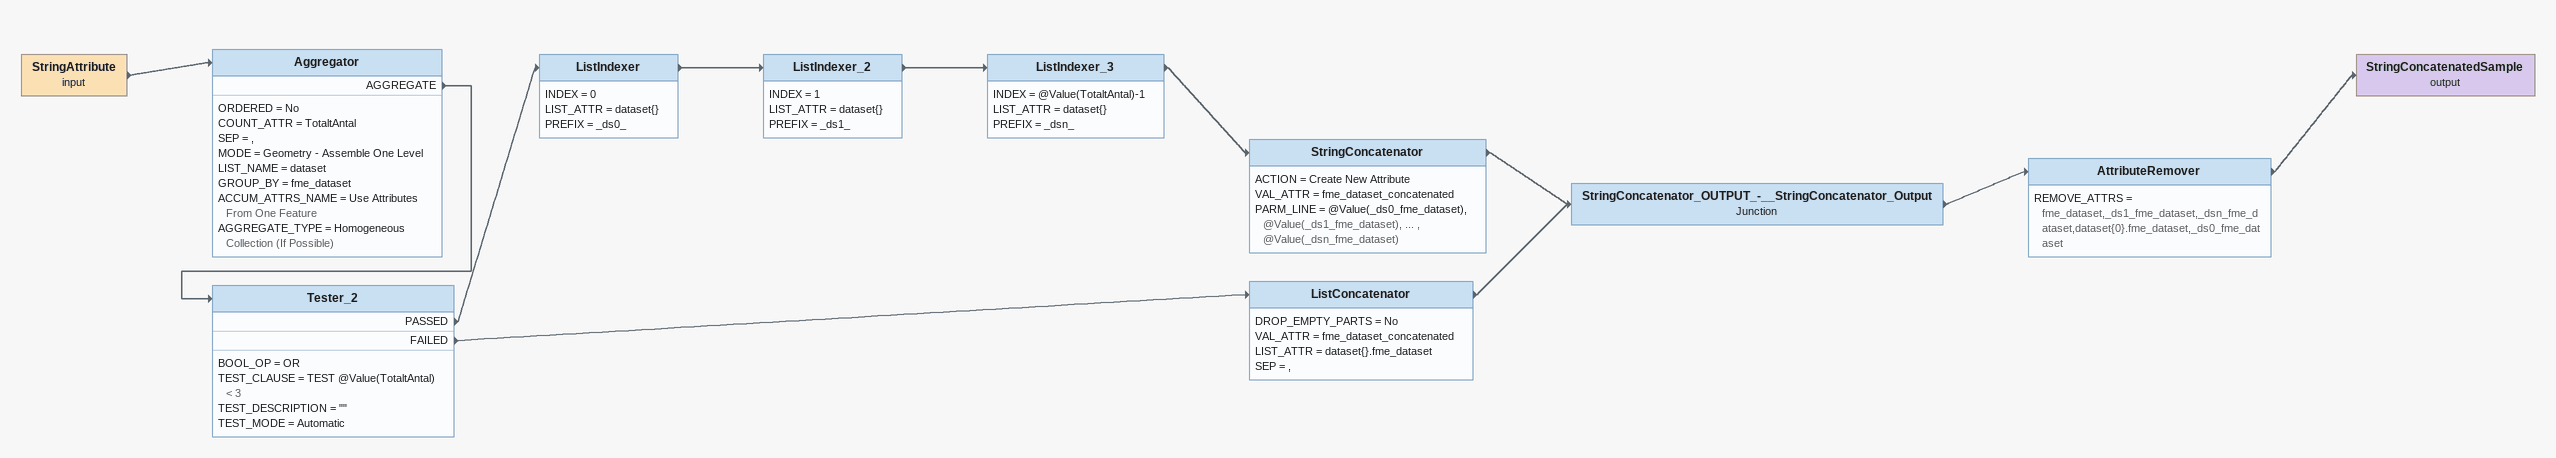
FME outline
StringAttribute (input)
    -> Aggregator
Aggregator
    ORDERED = No
    COUNT_ATTR = TotaltAntal
    SEP = ,
    MODE = Geometry - Assemble One Level
    LIST_NAME = dataset
    GROUP_BY = fme_dataset
    ACCUM_ATTRS_NAME = Use Attributes From One Feature
    AGGREGATE_TYPE = Homogeneous Collection (If Possible)
    AGGREGATE -> Tester_2
Tester_2
    BOOL_OP = OR
    TEST_CLAUSE = TEST @Value(TotaltAntal) < 3
    TEST_DESCRIPTION = ""
    TEST_MODE = Automatic
    PASSED -> ListIndexer
    FAILED -> ListConcatenator
ListIndexer
    INDEX = 0
    LIST_ATTR = dataset{}
    PREFIX = _ds0_
    -> ListIndexer_2
ListIndexer_2
    INDEX = 1
    LIST_ATTR = dataset{}
    PREFIX = _ds1_
    -> ListIndexer_3
ListIndexer_3
    INDEX = @Value(TotaltAntal)-1
    LIST_ATTR = dataset{}
    PREFIX = _dsn_
    -> StringConcatenator
StringConcatenator
    ACTION = Create New Attribute
    VAL_ATTR = fme_dataset_concatenated
    PARM_LINE = @Value(_ds0_fme_dataset), @Value(_ds1_fme_dataset), ... , @Value(_dsn_fme_dataset)
    -> StringConcatenator_OUTPUT_-__StringConcatenator_Output
ListConcatenator
    DROP_EMPTY_PARTS = No
    VAL_ATTR = fme_dataset_concatenated
    LIST_ATTR = dataset{}.fme_dataset
    SEP = ,
    -> StringConcatenator_OUTPUT_-__StringConcatenator_Output
StringConcatenator_OUTPUT_-__StringConcatenator_Output: Junction
    -> AttributeRemover
AttributeRemover
    REMOVE_ATTRS = fme_dataset,_ds1_fme_dataset,_dsn_fme_dataset,dataset{0}.fme_dataset,_ds0_fme_dataset
    -> StringConcatenatedSample (output)
StringConcatenatedSample (output)
